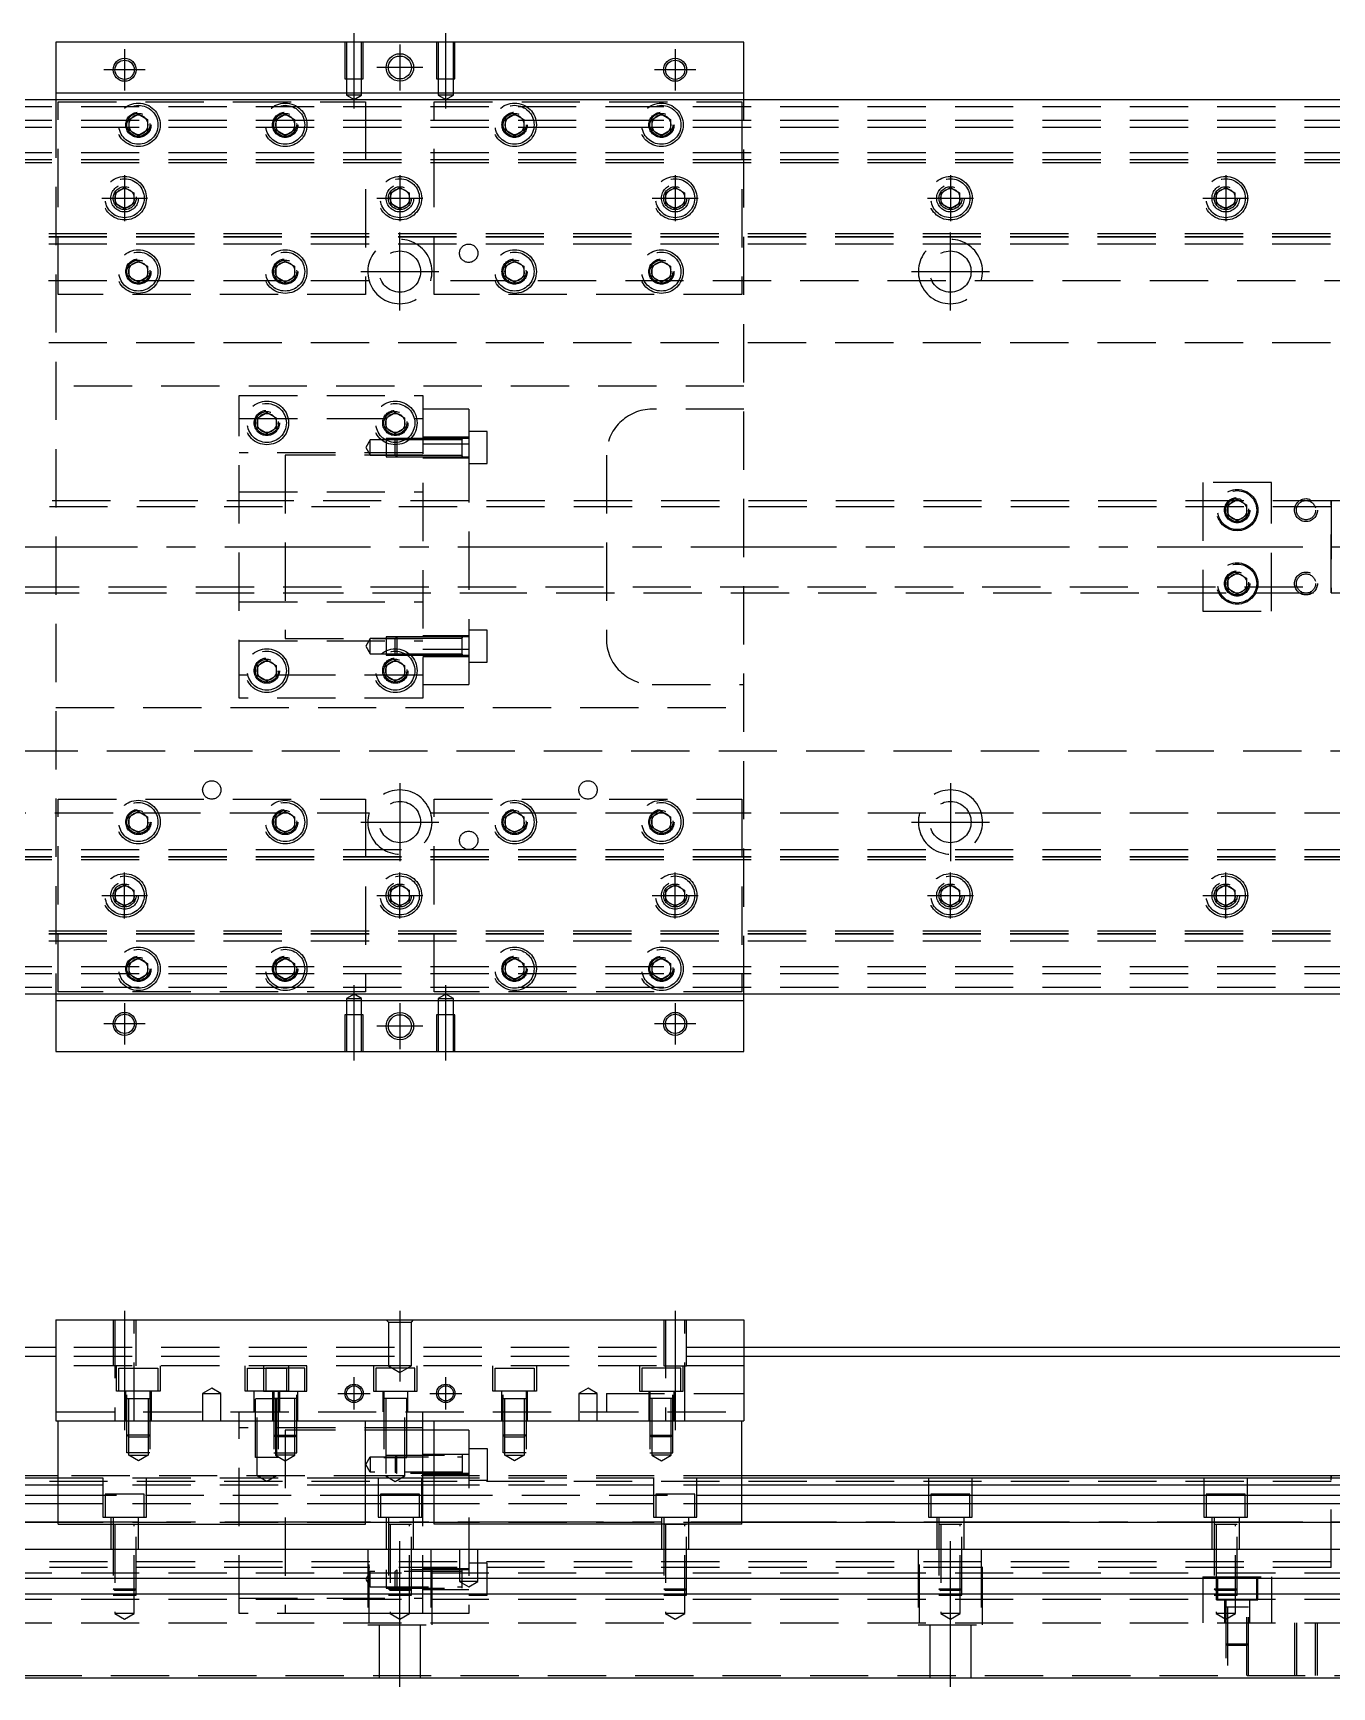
# Model space of a CAD drawing. Extents: x -15 to 762, y -287 to 112.
# Drawn here: x 197 to 480.1, y -248.6 to 112 of the extents above; entities that cross this region are included whole.
import ezdxf

# ---------------------------------------------------------------- set-up
doc = ezdxf.new("R2010")
doc.units = 0
doc.linetypes.add('CENTER', pattern=[50.8, 31.75, -6.35, 6.35, -6.35])
doc.linetypes.add('DASHED', pattern=[19.05, 12.7, -6.35])
doc.layers.get('0').update_dxf_attribs({"linetype": 'CONTINUOUS'})
doc.layers.add('CENTER', color=1, linetype='CENTER')

msp = doc.modelspace()

# ---------------------------------------------------------------- linework, layer by layer
at = {"color": 7, "linetype": 'CONTINUOUS'}
for p, q in [((352, 110), (202, 110)), ((202, 110), (202, 99)), ((352, 99), (352, 110)), ((3, 97.5), (551, 97.5)), ((202, 99), (352, 99)), ((202, 99), (202, 97.5)), ((352, 97.5), (352, 99)), ((551, -97.5), (3, -97.5)), ((202, -97.5), (202, -99)), ((352, -99), (202, -99)), ((202, -99), (202, -110)), ((352, -99), (352, -97.5)), ((352, -110), (352, -99)), ((202, -110), (352, -110)), ((202, -168.55), (202, -190.55)), ((202, -168.55), (352, -168.55)), ((352, -168.55), (352, -190.55)), ((202, -174.55), (3, -174.55)), ((202, -176.55), (11, -176.55)), ((551, -174.55), (352, -174.55)), ((543, -176.55), (352, -176.55)), ((202, -190.55), (352, -190.55)), ((202.5, -213.05), (202.5, -190.55)), ((269.5, -213.05), (269.5, -190.55)), ((282, -203.05), (282, -190.55)), ((284.5, -213.05), (284.5, -190.55)), ((351.5, -213.05), (351.5, -190.55)), ((284.5, -192.55), (282, -192.55)), ((282, -203.05), (282, -192.55)), ((202.5, -203.05), (17, -203.05)), ((202.5, -204.589608), (17, -204.589608)), ((202.5, -202.55), (45, -202.55)), ((284.5, -203.05), (269.5, -203.05)), ((284.5, -204.589608), (269.5, -204.589608)), ((480, -202.55), (351.5, -202.55)), ((537, -203.05), (351.5, -203.05)), ((537, -204.589608), (351.5, -204.589608)), ((480, -202.55), (479.995, -202.55)), ((480, -202.549994), (480, -203.05)), ((480, -202.549994), (480, -203.05)), ((480, -202.550502), (480, -202.55)), ((489, -202.55), (480, -202.55)), ((480.005, -202.55), (480, -202.55)), ((480, -203.047168), (480, -202.550502)), ((17, -206.710392), (202.5, -206.710392)), ((202.5, -208.620532), (17, -208.620532)), ((269.5, -206.710392), (284.5, -206.710392)), ((284.5, -208.620532), (269.5, -208.620532)), ((351.5, -206.710392), (537, -206.710392)), ((537, -208.620532), (351.5, -208.620532)), ((202.5, -212.731934), (17, -212.731934)), ((202.5, -213.05), (269.5, -213.05)), ((284.5, -212.731934), (269.5, -212.731934)), ((351.5, -213.05), (284.5, -213.05)), ((537, -212.731934), (351.5, -212.731934)), ((17, -218.55), (537, -218.55)), ((17, -224.85), (537, -224.85)), ((17, -228.25), (537, -228.25)), ((17, -246.55), (537, -246.55))]:
    msp.add_line(p, q, dxfattribs=at)
at = {"color": 3, "linetype": 'DASHED'}
for p, q in [((265.000006, 110), (265.000006, 102)), ((265.35, 110), (265.35, 102)), ((268.65, 102), (268.65, 110)), ((268.999994, 102), (268.999994, 110)), ((285.000006, 110), (285.000006, 102)), ((285.35, 110), (285.35, 102)), ((288.65, 102), (288.65, 110)), ((288.999994, 102), (288.999994, 110)), ((265.000006, 102), (268.999994, 102)), ((265.35, 102), (265.35, 98.5)), ((268.65, 98.5), (268.65, 102)), ((285.000006, 102), (288.999994, 102)), ((285.35, 102), (285.35, 98.5)), ((288.65, 98.5), (288.65, 102)), ((202, 97.5), (202, -97.5)), ((268.65, 98.5), (265.35, 98.5)), ((265.35, 98.5), (267, 97.547372)), ((267, 97.547372), (268.65, 98.5)), ((288.65, 98.5), (285.35, 98.5)), ((285.35, 98.5), (287, 97.547372)), ((287, 97.547372), (288.65, 98.5)), ((352, -97.5), (352, 97.5)), ((17, 96), (537, 96)), ((202.5, 97), (269.5, 97)), ((202.5, 55), (202.5, 97)), ((218, 93.1547), (220, 94.309402)), ((220, 94.309402), (222, 93.1547)), ((250, 93.1547), (252, 94.309402)), ((252, 94.309402), (254, 93.1547)), ((269.5, 97), (269.5, 55)), ((284.5, 97), (351.5, 97)), ((284.5, 55), (284.5, 97)), ((300, 93.1547), (302, 94.309402)), ((302, 94.309402), (304, 93.1547)), ((332, 93.1547), (334, 94.309402)), ((334, 94.309402), (336, 93.1547)), ((351.5, 97), (351.5, 55)), ((17, 93), (537, 93)), ((17, 91.5), (537, 91.5)), ((218, 90.8453), (218, 93.1547)), ((220, 89.690598), (218, 90.8453)), ((222, 90.8453), (220, 89.690598)), ((222, 93.1547), (222, 90.8453)), ((222.483582, 92.286038), (222.5, 92)), ((250, 90.8453), (250, 93.1547)), ((252, 89.690598), (250, 90.8453)), ((254, 90.8453), (252, 89.690598)), ((254, 93.1547), (254, 90.8453)), ((254.483582, 92.286038), (254.5, 92)), ((299.5, 92), (299.518502, 92.303588)), ((300, 90.8453), (300, 93.1547)), ((302, 89.690598), (300, 90.8453)), ((304, 90.8453), (302, 89.690598)), ((304, 93.1547), (304, 90.8453)), ((331.5, 92), (331.512884, 92.253488)), ((332, 90.8453), (332, 93.1547)), ((334, 89.690598), (332, 90.8453)), ((336, 90.8453), (334, 89.690598)), ((336, 93.1547), (336, 90.8453)), ((17, 86), (537, 86)), ((17, 84.460392), (537, 84.460392)), ((17, 84.403994), (537, 84.403994)), ((17, 83.8), (537, 83.8)), ((215, 77.1547), (217, 78.309402)), ((215, 74.8453), (215, 77.1547)), ((217, 78.309402), (219, 77.1547)), ((219, 77.1547), (219, 74.8453)), ((219.483582, 76.286038), (219.5, 76)), ((274.5, 76), (274.534018, 76.411016)), ((275, 77.1547), (277, 78.309402)), ((275, 74.8453), (275, 77.1547)), ((277, 78.309402), (279, 77.1547)), ((279, 77.1547), (279, 74.8453)), ((334.5, 76), (334.534018, 76.411016)), ((335, 77.1547), (337, 78.309402)), ((335, 74.8453), (335, 77.1547)), ((337, 78.309402), (339, 77.1547)), ((339, 77.1547), (339, 74.8453)), ((394.5, 76), (394.534018, 76.411016)), ((395, 77.1547), (397, 78.309402)), ((395, 74.8453), (395, 77.1547)), ((397, 78.309402), (399, 77.1547)), ((399, 77.1547), (399, 74.8453)), ((454.5, 76), (454.534018, 76.411016)), ((455, 77.1547), (457, 78.309402)), ((455, 74.8453), (455, 77.1547)), ((457, 78.309402), (459, 77.1547)), ((459, 77.1547), (459, 74.8453)), ((217, 73.690598), (215, 74.8453)), ((219, 74.8453), (217, 73.690598)), ((277, 73.690598), (275, 74.8453)), ((279, 74.8453), (277, 73.690598)), ((337, 73.690598), (335, 74.8453)), ((339, 74.8453), (337, 73.690598)), ((397, 73.690598), (395, 74.8453)), ((399, 74.8453), (397, 73.690598)), ((457, 73.690598), (455, 74.8453)), ((459, 74.8453), (457, 73.690598)), ((537, 68.2), (17, 68.2)), ((537, 67.596006), (17, 67.596006)), ((537, 67.539608), (17, 67.539608)), ((537, 66), (17, 66)), ((218, 61.1547), (220, 62.309402)), ((220, 62.309402), (222, 61.1547)), ((250, 61.1547), (252, 62.309402)), ((252, 62.309402), (254, 61.1547)), ((300, 61.1547), (302, 62.309402)), ((302, 62.309402), (304, 61.1547)), ((332, 61.1547), (334, 62.309402)), ((334, 62.309402), (336, 61.1547)), ((270.291796, 58), (163.708204, 58)), ((218, 58.8453), (218, 61.1547)), ((220, 57.690598), (218, 58.8453)), ((222, 58.8453), (220, 57.690598)), ((222, 61.1547), (222, 58.8453)), ((222.483582, 60.286038), (222.5, 60)), ((250, 58.8453), (250, 61.1547)), ((252, 57.690598), (250, 58.8453)), ((254, 58.8453), (252, 57.690598)), ((254, 61.1547), (254, 58.8453)), ((254.483582, 60.286038), (254.5, 60)), ((510.291796, 58), (283.708204, 58)), ((300, 58.8453), (300, 61.1547)), ((302, 57.690598), (300, 58.8453)), ((304, 58.8453), (302, 57.690598)), ((304, 61.1547), (304, 58.8453)), ((304.483582, 60.286038), (304.5, 60)), ((331.5, 60), (331.512884, 60.253488)), ((332, 58.8453), (332, 61.1547)), ((334, 57.690598), (332, 58.8453)), ((336, 58.8453), (334, 57.690598)), ((336, 61.1547), (336, 58.8453)), ((269.5, 55), (202.5, 55)), ((351.5, 55), (284.5, 55)), ((537, 44.5), (22.640312, 44.5)), ((352, 35), (202, 35)), ((242, 33), (282, 33)), ((242, -33), (242, 33)), ((282, 33), (282, -33)), ((246, 28.1547), (248, 29.309402)), ((248, 29.309402), (250, 28.1547)), ((274, 28.1547), (276, 29.309402)), ((276, 29.309402), (278, 28.1547)), ((292, 30), (282, 30)), ((292, 30), (292, 22.36068)), ((352, 30), (332, 30)), ((242, 28), (282, 28)), ((246, 25.8453), (246, 28.1547)), ((248, 24.690598), (246, 25.8453)), ((250, 25.8453), (248, 24.690598)), ((250, 28.1547), (250, 25.8453)), ((250.483582, 27.286038), (250.5, 27)), ((274, 25.8453), (274, 28.1547)), ((276, 24.690598), (274, 25.8453)), ((278, 25.8453), (276, 24.690598)), ((278, 28.1547), (278, 25.8453)), ((278.483582, 27.286038), (278.5, 27)), ((270.5, 23.300636), (269.547372, 21.650636)), ((269.547372, 21.650636), (270.5, 20.000636)), ((270.5, 20.000636), (270.5, 23.300636)), ((274, 23.300636), (270.5, 23.300636)), ((274, 23.65063), (274, 19.65064)), ((276.35, 23.65063), (274, 23.65063)), ((276, 23.300636), (274, 23.300636)), ((276.35, 23.650636), (276, 23.300636)), ((276, 20.000636), (276, 23.300636)), ((282, 23.300636), (276, 23.300636)), ((282, 23.300636), (276, 23.300636)), ((276.35, 23.650636), (276.35, 19.650636)), ((282, 23.650632), (276.35, 23.650636)), ((282, 23.65063), (276.35, 23.65063)), ((292, 23.900636), (282, 23.900636)), ((290.605, 23.650636), (282, 23.650632)), ((290.6, 23.300636), (282, 23.300636)), ((292, 22.36068), (282, 22.36068)), ((292, 23.650636), (290.595, 23.650636)), ((290.6, 19.65063), (290.6, 23.65064)), ((290.6, 23.300636), (290.6, 23.65064)), ((290.6, 23.434174), (290.6, 23.650636)), ((290.6, 23.650636), (290.6, 23.433968)), ((296, 25.150636), (292, 25.150636)), ((292, 22.36068), (292, -22.36068)), ((296, 18.150636), (296, 25.150636)), ((282, 20.5), (242, 20.5)), ((252, 20), (252, -20)), ((282, 20), (252, 20)), ((270.5, 20.000636), (274, 20.000636)), ((274, 20.000636), (276, 20.000636)), ((274, 19.65064), (276.35, 19.65064)), ((276, 20.000636), (282, 20.000636)), ((276, 20.000636), (276.35, 19.650636)), ((276, 20.000636), (282, 20.000636)), ((276.35, 19.65064), (282, 19.65064)), ((276.35, 19.650636), (282, 19.650638)), ((282, 20.000636), (290.6, 20.000636)), ((282, 19.650638), (290.605, 19.650636)), ((282, 19.400636), (292, 19.400636)), ((290.595, 19.650636), (292, 19.650636)), ((290.6, 19.65063), (290.6, 20.000636)), ((290.6, 19.867344), (290.6, 19.650636)), ((290.6, 19.650636), (290.6, 19.867096)), ((292, 18.150636), (296, 18.150636)), ((322, 20), (322, -20)), ((242, 12), (282, 12)), ((452, 14), (452, -14)), ((467, 14), (452, 14)), ((467, -14), (467, 14)), ((252, 10), (42, 10)), ((480, 8.75), (42, 8.75)), ((292, 10), (252, 10)), ((292, 10), (252, 10)), ((292, 9.999994), (252, 9.999994)), ((480.005, 10), (292, 10)), ((457.5, 9.1547), (459.5, 10.309402)), ((457.5, 6.8453), (457.5, 9.1547)), ((459.5, 10.309402), (461.5, 9.1547)), ((461.5, 9.1547), (461.5, 6.8453)), ((461.983582, 8.286038), (462, 8)), ((489, 10), (479.995, 10)), ((480, 10.000006), (480, -10.000006)), ((480, 10.000006), (480, -10.000006)), ((480, -10), (480, 10)), ((480, 10), (480, 8.95261)), ((459.5, 5.690598), (457.5, 6.8453)), ((461.5, 6.8453), (459.5, 5.690598)), ((457.5, -6.8453), (459.5, -5.690598)), ((457.5, -9.1547), (457.5, -6.8453)), ((459.5, -5.690598), (461.5, -6.8453)), ((461.5, -6.8453), (461.5, -9.1547)), ((42, -8.75), (480, -8.75)), ((42, -10), (252, -10)), ((252, -9.999994), (292, -9.999994)), ((252, -10), (292, -10)), ((252, -10), (292, -10)), ((292, -10), (480.005, -10)), ((459.5, -10.309402), (457.5, -9.1547)), ((461.5, -9.1547), (459.5, -10.309402)), ((461.983582, -7.713962), (462, -8)), ((479.995, -10), (489, -10)), ((480, -8.95261), (480, -9.999498)), ((480, -9.999498), (480, -10)), ((242, -12), (282, -12)), ((452, -14), (467, -14)), ((242, -20.5), (282, -20.5)), ((252, -20), (282, -20)), ((270.5, -20.000636), (269.547372, -21.650636)), ((270.5, -23.300636), (270.5, -20.000636)), ((274, -20.000636), (270.5, -20.000636)), ((274, -19.65064), (274, -23.65063)), ((276.35, -19.65064), (274, -19.65064)), ((276, -20.000636), (274, -20.000636)), ((276.35, -19.650636), (276, -20.000636)), ((276, -23.300636), (276, -20.000636)), ((282, -20.000636), (276, -20.000636)), ((282, -20.000636), (276, -20.000636)), ((276.35, -19.650636), (276.35, -23.650636)), ((282, -19.650638), (276.35, -19.650636)), ((282, -19.65064), (276.35, -19.65064)), ((292, -19.400636), (282, -19.400636)), ((290.605, -19.650636), (282, -19.650638)), ((290.6, -20.000636), (282, -20.000636)), ((292, -19.650636), (290.595, -19.650636)), ((290.6, -23.65064), (290.6, -19.65063)), ((290.6, -20.000636), (290.6, -19.65063)), ((290.6, -19.867096), (290.6, -19.650636)), ((290.6, -19.650636), (290.6, -19.867302)), ((296, -18.150636), (292, -18.150636)), ((296, -25.150636), (296, -18.150636)), ((246, -25.8453), (248, -24.690598)), ((248, -24.690598), (250, -25.8453)), ((269.547372, -21.650636), (270.5, -23.300636)), ((270.5, -23.300636), (274, -23.300636)), ((274, -23.300636), (276, -23.300636)), ((274, -23.65063), (276.35, -23.65063)), ((274, -25.8453), (276, -24.690598)), ((276, -23.300636), (282, -23.300636)), ((276, -23.300636), (276.35, -23.650636)), ((276, -23.300636), (282, -23.300636)), ((276, -24.690598), (278, -25.8453)), ((276.35, -23.65063), (282, -23.65063)), ((276.35, -23.650636), (282, -23.650632)), ((292, -22.36068), (282, -22.36068)), ((282, -23.300636), (290.6, -23.300636)), ((282, -23.650632), (290.605, -23.650636)), ((282, -23.900636), (292, -23.900636)), ((290.595, -23.650636), (292, -23.650636)), ((290.6, -23.65064), (290.6, -23.300636)), ((290.6, -23.433926), (290.6, -23.650636)), ((290.6, -23.650636), (290.6, -23.434174)), ((292, -22.36068), (292, -30)), ((292, -25.150636), (296, -25.150636)), ((282, -28), (242, -28)), ((245.5, -27), (245.518502, -26.696412)), ((246, -28.1547), (246, -25.8453)), ((248, -29.309402), (246, -28.1547)), ((250, -28.1547), (248, -29.309402)), ((250, -25.8453), (250, -28.1547)), ((274, -28.1547), (274, -25.8453)), ((276, -29.309402), (274, -28.1547)), ((278, -28.1547), (276, -29.309402)), ((278, -25.8453), (278, -28.1547)), ((278.483582, -26.713962), (278.5, -27)), ((282, -30), (292, -30)), ((332, -30), (352, -30)), ((202, -35), (352, -35)), ((282, -33), (242, -33)), ((22.640312, -44.5), (537, -44.5)), ((202.5, -55), (269.5, -55)), ((202.5, -97), (202.5, -55)), ((269.5, -55), (269.5, -97)), ((284.5, -97), (284.5, -55)), ((284.5, -55), (351.5, -55)), ((351.5, -55), (351.5, -97)), ((163.708204, -58), (270.291796, -58)), ((217.5, -60), (217.512884, -59.746512)), ((218, -58.8453), (220, -57.690598)), ((218, -61.1547), (218, -58.8453)), ((220, -62.309402), (218, -61.1547)), ((220, -57.690598), (222, -58.8453)), ((222, -61.1547), (220, -62.309402)), ((222, -58.8453), (222, -61.1547)), ((250, -58.8453), (252, -57.690598)), ((250, -61.1547), (250, -58.8453)), ((252, -62.309402), (250, -61.1547)), ((252, -57.690598), (254, -58.8453)), ((254, -61.1547), (252, -62.309402)), ((254, -58.8453), (254, -61.1547)), ((254.483582, -59.713962), (254.5, -60)), ((283.708204, -58), (510.291796, -58)), ((300, -58.8453), (302, -57.690598)), ((300, -61.1547), (300, -58.8453)), ((302, -62.309402), (300, -61.1547)), ((302, -57.690598), (304, -58.8453)), ((304, -61.1547), (302, -62.309402)), ((304, -58.8453), (304, -61.1547)), ((304.483582, -59.713962), (304.5, -60)), ((332, -58.8453), (334, -57.690598)), ((332, -61.1547), (332, -58.8453)), ((334, -62.309402), (332, -61.1547)), ((334, -57.690598), (336, -58.8453)), ((336, -61.1547), (334, -62.309402)), ((336, -58.8453), (336, -61.1547)), ((336.483582, -59.713962), (336.5, -60)), ((17, -66), (537, -66)), ((17, -67.539608), (537, -67.539608)), ((17, -67.596006), (537, -67.596006)), ((17, -68.2), (537, -68.2)), ((214.5, -76), (214.534018, -75.588984)), ((215, -74.8453), (217, -73.690598)), ((215, -77.1547), (215, -74.8453)), ((217, -73.690598), (219, -74.8453)), ((219, -74.8453), (219, -77.1547)), ((274.5, -76), (274.534018, -75.588984)), ((275, -74.8453), (277, -73.690598)), ((275, -77.1547), (275, -74.8453)), ((277, -73.690598), (279, -74.8453)), ((279, -74.8453), (279, -77.1547)), ((335, -74.8453), (337, -73.690598)), ((335, -77.1547), (335, -74.8453)), ((337, -73.690598), (339, -74.8453)), ((339, -74.8453), (339, -77.1547)), ((339.483582, -75.713962), (339.5, -76)), ((394.5, -76), (394.534018, -75.588984)), ((395, -74.8453), (397, -73.690598)), ((395, -77.1547), (395, -74.8453)), ((397, -73.690598), (399, -74.8453)), ((399, -74.8453), (399, -77.1547)), ((454.5, -76), (454.534018, -75.588984)), ((455, -74.8453), (457, -73.690598)), ((455, -77.1547), (455, -74.8453)), ((457, -73.690598), (459, -74.8453)), ((459, -74.8453), (459, -77.1547)), ((217, -78.309402), (215, -77.1547)), ((219, -77.1547), (217, -78.309402)), ((277, -78.309402), (275, -77.1547)), ((279, -77.1547), (277, -78.309402)), ((337, -78.309402), (335, -77.1547)), ((339, -77.1547), (337, -78.309402)), ((397, -78.309402), (395, -77.1547)), ((399, -77.1547), (397, -78.309402)), ((457, -78.309402), (455, -77.1547)), ((459, -77.1547), (457, -78.309402)), ((537, -83.8), (17, -83.8)), ((537, -84.403994), (17, -84.403994)), ((537, -84.460392), (17, -84.460392)), ((537, -86), (17, -86)), ((218, -90.8453), (220, -89.690598)), ((220, -89.690598), (222, -90.8453)), ((250, -90.8453), (252, -89.690598)), ((252, -89.690598), (254, -90.8453)), ((300, -90.8453), (302, -89.690598)), ((302, -89.690598), (304, -90.8453)), ((332, -90.8453), (334, -89.690598)), ((334, -89.690598), (336, -90.8453)), ((17, -91.5), (537, -91.5)), ((17, -93), (537, -93)), ((217.5, -92), (217.512884, -91.746512)), ((218, -93.1547), (218, -90.8453)), ((220, -94.309402), (218, -93.1547)), ((222, -93.1547), (220, -94.309402)), ((222, -90.8453), (222, -93.1547)), ((250, -93.1547), (250, -90.8453)), ((252, -94.309402), (250, -93.1547)), ((254, -93.1547), (252, -94.309402)), ((254, -90.8453), (254, -93.1547)), ((254.483582, -91.713962), (254.5, -92)), ((300, -93.1547), (300, -90.8453)), ((302, -94.309402), (300, -93.1547)), ((304, -93.1547), (302, -94.309402)), ((304, -90.8453), (304, -93.1547)), ((304.483582, -91.713962), (304.5, -92)), ((332, -93.1547), (332, -90.8453)), ((334, -94.309402), (332, -93.1547)), ((336, -93.1547), (334, -94.309402)), ((336, -90.8453), (336, -93.1547)), ((336.483582, -91.713962), (336.5, -92)), ((17, -96), (537, -96)), ((269.5, -97), (202.5, -97)), ((351.5, -97), (284.5, -97)), ((267, -97.547372), (265.35, -98.5)), ((265.35, -98.5), (268.65, -98.5)), ((265.35, -98.5), (265.35, -102)), ((268.65, -98.5), (267, -97.547372)), ((268.65, -102), (268.65, -98.5)), ((287, -97.547372), (285.35, -98.5)), ((285.35, -98.5), (288.65, -98.5)), ((285.35, -98.5), (285.35, -102)), ((288.65, -98.5), (287, -97.547372)), ((288.65, -102), (288.65, -98.5)), ((268.999994, -102), (265.000006, -102)), ((265.000006, -102), (265.000006, -110)), ((265.35, -102), (265.35, -110)), ((268.65, -110), (268.65, -102)), ((268.999994, -110), (268.999994, -102)), ((288.999994, -102), (285.000006, -102)), ((285.000006, -102), (285.000006, -110)), ((285.35, -102), (285.35, -110)), ((288.65, -110), (288.65, -102)), ((288.999994, -110), (288.999994, -102)), ((214.500006, -168.55), (214.500006, -178.55)), ((214.9, -168.55), (214.9, -190.55)), ((219.1, -190.55), (219.1, -168.55)), ((219.499994, -178.55), (219.499994, -168.55)), ((274.5, -169.05), (274, -168.55)), ((274.5, -169.05), (274.5, -178.55)), ((274.5, -169.05), (279.5, -169.05)), ((279.5, -169.05), (280, -168.55)), ((279.5, -178.55), (279.5, -169.05)), ((334.500006, -168.55), (334.500006, -178.55)), ((334.9, -168.55), (334.9, -190.55)), ((339.1, -190.55), (339.1, -168.55)), ((339.499994, -178.55), (339.499994, -168.55)), ((352, -174.55), (202, -174.55)), ((352, -176.55), (202, -176.55)), ((352, -178.55), (202, -178.55)), ((215.25, -184.05), (215.25, -178.55)), ((215.75, -179.05), (224.25, -179.05)), ((215.75, -184.05), (215.75, -179.05)), ((224.25, -179.05), (224.25, -184.05)), ((224.75, -178.55), (224.75, -184.05)), ((243.25, -184.05), (243.25, -178.55)), ((243.75, -179.05), (252.25, -179.05)), ((243.75, -184.05), (243.75, -179.05)), ((247.25, -178.55), (247.25, -184.05)), ((256.25, -179.05), (247.75, -179.05)), ((247.75, -179.05), (247.75, -184.05)), ((252.25, -179.05), (252.25, -184.05)), ((252.75, -178.55), (252.75, -184.05)), ((256.25, -184.05), (256.25, -179.05)), ((256.75, -184.05), (256.75, -178.55)), ((271.25, -178.55), (271.25, -184.05)), ((280.25, -179.05), (271.75, -179.05)), ((271.75, -179.05), (271.75, -184.05)), ((279.5, -178.55), (274.5, -178.55)), ((274.5, -178.55), (277, -179.993376)), ((277, -179.993376), (279.5, -178.55)), ((280.25, -184.05), (280.25, -179.05)), ((280.75, -184.05), (280.75, -178.55)), ((297.25, -184.05), (297.25, -178.55)), ((297.75, -179.05), (306.25, -179.05)), ((297.75, -184.05), (297.75, -179.05)), ((306.25, -179.05), (306.25, -184.05)), ((306.75, -178.55), (306.75, -184.05)), ((329.25, -178.55), (329.25, -184.05)), ((338.25, -179.05), (329.75, -179.05)), ((329.75, -179.05), (329.75, -184.05)), ((334.500006, -178.55), (339.499994, -178.55)), ((338.25, -184.05), (338.25, -179.05)), ((338.75, -184.05), (338.75, -178.55)), ((236, -183.3953), (234, -184.55)), ((238, -184.55), (236, -183.3953)), ((318, -183.3953), (316, -184.55)), ((320, -184.55), (318, -183.3953)), ((224.75, -184.05), (215.25, -184.05)), ((217.25, -190.55), (217.25, -184.05)), ((217.500006, -197.55), (217.499992, -184.05)), ((217.499994, -185.65), (222.500006, -185.65)), ((217.9, -198.05), (217.9, -185.65)), ((222.1, -185.65), (222.1, -198.05)), ((222.500008, -184.05), (222.499994, -197.55)), ((222.75, -184.05), (222.75, -190.55)), ((234, -184.55), (236, -184.55)), ((234, -184.55), (234, -190.55)), ((236, -184.55), (238, -184.55)), ((238, -190.55), (238, -184.55)), ((252.75, -184.05), (243.25, -184.05)), ((245.25, -188.55), (245.25, -184.05)), ((245.500006, -198.55), (245.499994, -184.05)), ((245.499995, -185.65), (250.500005, -185.65)), ((245.9, -202.55), (245.9, -185.65)), ((247.25, -184.05), (256.75, -184.05)), ((249.25, -184.05), (249.25, -190.55)), ((249.499992, -184.05), (249.500006, -197.55)), ((254.500006, -185.65), (249.499994, -185.65)), ((249.9, -185.65), (249.9, -198.05)), ((250.1, -185.65), (250.1, -202.55)), ((250.500006, -184.05), (250.499994, -198.55)), ((250.75, -184.05), (250.75, -188.55)), ((254.1, -198.05), (254.1, -185.65)), ((254.499994, -197.55), (254.500008, -184.05)), ((254.75, -190.55), (254.75, -184.05)), ((271.25, -184.05), (280.75, -184.05)), ((273.25, -184.05), (273.25, -188.55)), ((273.499994, -184.05), (273.500006, -198.55)), ((278.500005, -185.65), (273.499995, -185.65)), ((273.9, -185.65), (273.9, -202.55)), ((278.1, -202.55), (278.1, -185.65)), ((278.499994, -198.55), (278.500006, -184.05)), ((278.75, -188.55), (278.75, -184.05)), ((306.75, -184.05), (297.25, -184.05)), ((299.25, -190.55), (299.25, -184.05)), ((299.500006, -197.55), (299.499992, -184.05)), ((299.499994, -185.65), (304.500006, -185.65)), ((299.9, -198.05), (299.9, -185.65)), ((304.1, -185.65), (304.1, -198.05)), ((304.500008, -184.05), (304.499994, -197.55)), ((304.75, -184.05), (304.75, -190.55)), ((316, -184.55), (318, -184.55)), ((316, -184.55), (316, -190.55)), ((318, -184.55), (320, -184.55)), ((320, -190.55), (320, -184.55)), ((322, -184.55), (352, -184.55)), ((322, -184.55), (322, -188.55)), ((329.25, -184.05), (338.75, -184.05)), ((331.25, -184.05), (331.25, -190.55)), ((331.499992, -184.05), (331.500006, -197.55)), ((336.500006, -185.65), (331.499994, -185.65)), ((331.9, -185.65), (331.9, -198.05)), ((336.1, -198.05), (336.1, -185.65)), ((336.499994, -197.55), (336.500008, -184.05)), ((336.75, -190.55), (336.75, -184.05)), ((202, -188.55), (352, -188.55)), ((242, -190.55), (242, -188.55)), ((242, -232.55), (242, -190.55)), ((282, -190.55), (282, -188.55)), ((222.5, -193.65), (217.5, -193.65)), ((217.9, -194.05), (217.5, -193.65)), ((217.9, -194.05), (222.1, -194.05)), ((222.5, -193.65), (222.1, -194.05)), ((282, -192.05), (242, -192.05)), ((249.5, -193.65), (254.5, -193.65)), ((249.5, -193.65), (249.9, -194.05)), ((254.1, -194.05), (249.9, -194.05)), ((252, -192.55), (252, -232.55)), ((282, -192.55), (252, -192.55)), ((254.1, -194.05), (254.5, -193.65)), ((292, -192.55), (284.5, -192.55)), ((292, -192.55), (292, -232.55)), ((304.5, -193.65), (299.5, -193.65)), ((299.9, -194.05), (299.5, -193.65)), ((299.9, -194.05), (304.1, -194.05)), ((304.5, -193.65), (304.1, -194.05)), ((331.5, -193.65), (336.5, -193.65)), ((331.5, -193.65), (331.9, -194.05)), ((336.1, -194.05), (331.9, -194.05)), ((336.1, -194.05), (336.5, -193.65)), ((222.499994, -197.55), (217.500006, -197.55)), ((217.9, -198.05), (222.1, -198.05)), ((220, -199.262436), (217.9, -198.05)), ((222.1, -198.05), (220, -199.262436)), ((249.500006, -197.55), (254.499994, -197.55)), ((254.1, -198.05), (249.9, -198.05)), ((249.9, -198.05), (252, -199.262436)), ((252, -199.262436), (254.1, -198.05)), ((274, -200.25), (274, -198.050006)), ((274, -198.050006), (292, -198.050006)), ((276, -198.4), (276.35, -198.05)), ((276.35, -200.25), (276.35, -198.05)), ((282, -197.8), (292, -197.8)), ((290.6, -198.049994), (290.6, -202.050006)), ((292, -196.55), (296, -196.55)), ((296, -196.55), (296, -196.85)), ((296, -196.85), (296, -200.25)), ((304.499994, -197.55), (299.500006, -197.55)), ((299.9, -198.05), (304.1, -198.05)), ((302, -199.262436), (299.9, -198.05)), ((304.1, -198.05), (302, -199.262436)), ((331.500006, -197.55), (336.499994, -197.55)), ((336.1, -198.05), (331.9, -198.05)), ((331.9, -198.05), (334, -199.262436)), ((334, -199.262436), (336.1, -198.05)), ((250.499994, -198.55), (245.500006, -198.55)), ((269.547372, -200.05), (270.5, -198.4)), ((270.5, -201.7), (269.547372, -200.05)), ((270.5, -198.4), (270.5, -201.7)), ((270.5, -198.4), (290.6, -198.4)), ((290.6, -201.7), (270.5, -201.7)), ((273.500006, -198.55), (278.499994, -198.55)), ((274, -202.049994), (274, -200.25)), ((276, -198.4), (276, -200.25)), ((276, -200.25), (276, -201.7)), ((276.35, -202.05), (276, -201.7)), ((276.35, -202.05), (276.35, -200.25)), ((296, -200.25), (296, -203.55)), ((480, -203.8), (42, -203.8)), ((351.5, -202.55), (202.5, -202.55)), ((269.5, -203.05), (202.5, -203.05)), ((269.5, -204.589608), (202.5, -204.589608)), ((212.25, -203.05), (212.25, -211.55)), ((221.75, -211.55), (221.75, -203.05)), ((245.9, -202.55), (250.1, -202.55)), ((248, -203.762436), (245.9, -202.55)), ((250.1, -202.55), (248, -203.762436)), ((272.25, -203.05), (272.25, -211.55)), ((278.1, -202.55), (273.9, -202.55)), ((273.9, -202.55), (276, -203.762436)), ((292, -202.049994), (274, -202.049994)), ((276, -203.762436), (278.1, -202.55)), ((281.75, -211.55), (281.75, -203.05)), ((292, -202.3), (282, -202.3)), ((282, -232.55), (282, -203.05)), ((282, -232.55), (282, -203.05)), ((351.5, -203.05), (284.5, -203.05)), ((351.5, -204.589608), (284.5, -204.589608)), ((296, -203.55), (292, -203.55)), ((332.25, -203.05), (332.25, -211.55)), ((341.75, -211.55), (341.75, -203.05)), ((392.25, -203.05), (392.25, -211.55)), ((401.75, -211.55), (401.75, -203.05)), ((452.25, -203.05), (452.25, -211.55)), ((461.75, -211.55), (461.75, -203.05)), ((480, -222.55), (480, -203.05)), ((202.5, -206.710392), (269.5, -206.710392)), ((269.5, -208.620532), (202.5, -208.620532)), ((221.25, -206.55), (212.75, -206.55)), ((212.75, -206.55), (212.75, -211.55)), ((221.25, -211.55), (221.25, -206.55)), ((281.25, -206.55), (272.75, -206.55)), ((272.75, -206.55), (272.75, -211.55)), ((281.25, -211.55), (281.25, -206.55)), ((284.5, -206.710392), (351.5, -206.710392)), ((351.5, -208.620532), (284.5, -208.620532)), ((341.25, -206.55), (332.75, -206.55)), ((332.75, -206.55), (332.75, -211.55)), ((341.25, -211.55), (341.25, -206.55)), ((401.25, -206.55), (392.75, -206.55)), ((392.75, -206.55), (392.75, -211.55)), ((401.25, -211.55), (401.25, -206.55)), ((461.25, -206.55), (452.75, -206.55)), ((452.75, -206.55), (452.75, -211.55)), ((461.25, -211.55), (461.25, -206.55)), ((212.25, -211.55), (221.75, -211.55)), ((214, -211.55), (214, -218.55)), ((214.500006, -211.55), (214.500006, -228.55)), ((219.499994, -228.55), (219.499994, -211.55)), ((220, -218.55), (220, -211.55)), ((272.25, -211.55), (281.75, -211.55)), ((274, -211.55), (274, -218.55)), ((274.500006, -211.55), (274.500006, -228.55)), ((279.499994, -228.55), (279.499994, -211.55)), ((280, -218.55), (280, -211.55)), ((332.25, -211.55), (341.75, -211.55)), ((334, -211.55), (334, -218.55)), ((334.500006, -211.55), (334.500006, -228.55)), ((339.499994, -228.55), (339.499994, -211.55)), ((340, -218.55), (340, -211.55)), ((392.25, -211.55), (401.75, -211.55)), ((394, -211.55), (394, -218.55)), ((394.500006, -211.55), (394.500006, -228.55)), ((399.499994, -228.55), (399.499994, -211.55)), ((400, -218.55), (400, -211.55)), ((452.25, -211.55), (461.75, -211.55)), ((454, -211.55), (454, -218.55)), ((454.500006, -211.55), (454.500006, -228.55)), ((459.499994, -228.55), (459.499994, -211.55)), ((460, -218.55), (460, -211.55)), ((269.5, -212.731934), (202.5, -212.731934)), ((219.500006, -213.15), (214.499994, -213.15)), ((214.9, -213.15), (214.9, -232.55)), ((219.1, -232.55), (219.1, -213.15)), ((279.500006, -213.15), (274.499994, -213.15)), ((274.9, -213.15), (274.9, -232.55)), ((279.1, -232.55), (279.1, -213.15)), ((351.5, -212.731934), (284.5, -212.731934)), ((339.500006, -213.15), (334.499994, -213.15)), ((334.9, -213.15), (334.9, -232.55)), ((339.1, -232.55), (339.1, -213.15)), ((399.500006, -213.15), (394.499994, -213.15)), ((394.9, -213.15), (394.9, -232.55)), ((399.1, -232.55), (399.1, -213.15)), ((459.500006, -213.15), (454.499994, -213.15)), ((454.9, -213.15), (454.9, -232.55)), ((459.1, -232.55), (459.1, -213.15)), ((270, -218.55), (270, -235.05)), ((270.291796, -234.55), (270.291796, -218.55)), ((283.708204, -218.55), (283.708204, -234.55)), ((284, -235.05), (284, -218.55)), ((290, -218.55), (290, -225.55)), ((294, -225.55), (294, -218.55)), ((390, -218.55), (390, -235.05)), ((390.291796, -234.55), (390.291796, -218.55)), ((403.708204, -218.55), (403.708204, -234.55)), ((404, -235.05), (404, -218.55)), ((480, -221.3), (42, -221.3)), ((480, -222.55), (42, -222.55)), ((270.5, -223.4), (269.547372, -225.05)), ((270.5, -226.7), (270.5, -223.4)), ((290.6, -223.4), (270.5, -223.4)), ((274, -223.050006), (274, -224.85)), ((292, -223.050006), (274, -223.050006)), ((276.35, -223.05), (276, -223.4)), ((276, -224.85), (276, -223.4)), ((276.35, -223.05), (276.35, -224.85)), ((292, -222.8), (282, -222.8)), ((290.6, -227.050006), (290.6, -223.049994)), ((296, -221.55), (292, -221.55)), ((296, -224.85), (296, -221.55)), ((17, -223.7), (537, -223.7)), ((269.547372, -225.05), (270.5, -226.7)), ((270.5, -226.7), (290.6, -226.7)), ((274, -224.85), (274, -227.049994)), ((274, -227.049994), (292, -227.049994)), ((276, -226.7), (276, -224.85)), ((276, -226.7), (276.35, -227.05)), ((276.35, -224.85), (276.35, -227.05)), ((294, -225.55), (290, -225.55)), ((290, -225.55), (292, -226.7047)), ((292, -226.7047), (294, -225.55)), ((296, -228.25), (296, -224.85)), ((452, -224.55), (452, -234.55)), ((452, -224.55), (467, -224.55)), ((455, -229.55), (455, -224.55)), ((455.25, -229.55), (455.25, -224.55)), ((463.75, -229.55), (463.75, -224.55)), ((464, -229.55), (464, -224.55)), ((467, -224.55), (467, -234.55)), ((17, -229.4), (537, -229.4)), ((214.5, -227.15), (219.5, -227.15)), ((214.5, -227.15), (214.9, -227.55)), ((214.500006, -228.55), (219.499994, -228.55)), ((219.1, -227.55), (214.9, -227.55)), ((219.1, -227.55), (219.5, -227.15)), ((242, -229.17077), (282, -229.17077)), ((274.5, -227.15), (279.5, -227.15)), ((274.5, -227.15), (274.9, -227.55)), ((274.500006, -228.55), (279.499994, -228.55)), ((279.1, -227.55), (274.9, -227.55)), ((279.1, -227.55), (279.5, -227.15)), ((282, -227.3), (292, -227.3)), ((292, -228.55), (296, -228.55)), ((296, -228.55), (296, -228.25)), ((334.5, -227.15), (339.5, -227.15)), ((334.5, -227.15), (334.9, -227.55)), ((334.500006, -228.55), (339.499994, -228.55)), ((339.1, -227.55), (334.9, -227.55)), ((339.1, -227.55), (339.5, -227.15)), ((394.5, -227.15), (399.5, -227.15)), ((394.5, -227.15), (394.9, -227.55)), ((394.500006, -228.55), (399.499994, -228.55)), ((399.1, -227.55), (394.9, -227.55)), ((399.1, -227.55), (399.5, -227.15)), ((454.5, -227.15), (459.5, -227.15)), ((454.5, -227.15), (454.9, -227.55)), ((454.500006, -228.55), (459.499994, -228.55)), ((459.1, -227.55), (454.9, -227.55)), ((455, -229.55), (464, -229.55)), ((456.75, -229.55), (456.75, -234.55)), ((456.999996, -229.55), (457.000006, -246.05)), ((459.1, -227.55), (459.5, -227.15)), ((461.999994, -246.05), (462.000004, -229.55)), ((462.25, -234.55), (462.25, -229.55)), ((219.1, -232.55), (214.9, -232.55)), ((214.9, -232.55), (217, -233.762436)), ((217, -233.762436), (219.1, -232.55)), ((282, -232.55), (242, -232.55)), ((292, -232.55), (252, -232.55)), ((279.1, -232.55), (274.9, -232.55)), ((274.9, -232.55), (277, -233.762436)), ((277, -233.762436), (279.1, -232.55)), ((339.1, -232.55), (334.9, -232.55)), ((334.9, -232.55), (337, -233.762436)), ((337, -233.762436), (339.1, -232.55)), ((399.1, -232.55), (394.9, -232.55)), ((394.9, -232.55), (397, -233.762436)), ((397, -233.762436), (399.1, -232.55)), ((459.1, -232.55), (454.9, -232.55)), ((454.9, -232.55), (457, -233.762436)), ((462.000006, -231.15), (456.999994, -231.15)), ((462.000006, -231.15), (456.999994, -231.15)), ((457, -233.762436), (459.1, -232.55)), ((457.4, -231.15), (457.4, -246.05)), ((461.6, -246.05), (461.6, -231.15)), ((17, -234.55), (537, -234.55)), ((270, -235.05), (284, -235.05)), ((272.5, -235.05), (272.5, -246.55)), ((281.5, -246.55), (281.5, -235.05)), ((390, -235.05), (404, -235.05)), ((392.5, -235.05), (392.5, -246.55)), ((401.5, -246.55), (401.5, -235.05)), ((472.000006, -234.55), (472.000006, -246.05)), ((472.4, -234.55), (472.4, -246.05)), ((476.6, -246.05), (476.6, -234.55)), ((476.999994, -246.05), (476.999994, -234.55)), ((457, -239.15), (462, -239.15)), ((457, -239.15), (457.4, -239.55)), ((461.6, -239.55), (457.4, -239.55)), ((461.6, -239.55), (462, -239.15)), ((23.499992, -246.05), (537, -246.05))]:
    msp.add_line(p, q, dxfattribs=at)
at = {"color": 3, "linetype": 'CONTINUOUS'}
for centre, radius in [((217, 104), 2.5), ((337, 104), 2.5), ((217, -104), 2.5), ((337, -104), 2.5), ((267, -184.55), 2), ((287, -184.55), 2)]:
    msp.add_circle(centre, radius, dxfattribs=at)
at = {"color": 7, "linetype": 'CONTINUOUS'}
for centre, radius in [((217, 104), 2.1), ((277, 104.5), 3), ((277, 104.5), 2.5), ((337, 104), 2.1), ((217, -104), 2.1), ((277, -104.5), 3), ((277, -104.5), 2.5), ((337, -104), 2.1), ((267, -184.55), 1.65), ((287, -184.55), 1.65)]:
    msp.add_circle(centre, radius, dxfattribs=at)
at = {"color": 3, "linetype": 'DASHED'}
for centre, radius in [((220, 92), 4.75), ((220, 92), 4.25), ((220, 92), 2.75), ((220, 92), 2.5), ((252, 92), 4.75), ((252, 92), 4.25), ((252, 92), 2.75), ((252, 92), 2.5), ((302, 92), 4.75), ((302, 92), 4.25), ((302, 92), 2.75), ((302, 92), 2.5), ((334, 92), 4.75), ((334, 92), 4.25), ((334, 92), 2.75), ((334, 92), 2.5), ((217, 76), 4.75), ((217, 76), 4.25), ((277, 76), 4.75), ((277, 76), 4.25), ((337, 76), 4.75), ((337, 76), 4.25), ((397, 76), 4.75), ((397, 76), 4.25), ((457, 76), 4.75), ((457, 76), 4.25), ((217, 76), 3), ((217, 76), 2.5), ((217, 76), 2.1), ((277, 76), 3), ((277, 76), 2.5), ((277, 76), 2.1), ((337, 76), 3), ((337, 76), 2.5), ((337, 76), 2.1), ((397, 76), 3), ((397, 76), 2.5), ((397, 76), 2.1), ((457, 76), 3), ((457, 76), 2.5), ((457, 76), 2.1), ((292, 64), 2), ((220, 60), 4.75), ((220, 60), 4.25), ((220, 60), 2.75), ((220, 60), 2.5), ((220, 60), 2.1), ((252, 60), 4.75), ((252, 60), 4.25), ((252, 60), 2.75), ((252, 60), 2.5), ((252, 60), 2.1), ((277, 60), 4.5), ((302, 60), 4.75), ((302, 60), 4.25), ((302, 60), 2.75), ((302, 60), 2.5), ((302, 60), 2.1), ((334, 60), 4.75), ((334, 60), 4.25), ((334, 60), 2.75), ((334, 60), 2.5), ((334, 60), 2.1), ((397, 60), 4.5), ((248, 27), 4.75), ((248, 27), 4.25), ((248, 27), 2.75), ((248, 27), 2.5), ((248, 27), 2.1), ((276, 27), 4.75), ((276, 27), 4.25), ((276, 27), 2.75), ((276, 27), 2.5), ((276, 27), 2.1), ((459.5, 8), 4.5), ((459.5, 8), 4.25), ((459.5, 8), 2.75), ((459.5, 8), 2.5), ((459.5, 8), 2.1), ((474.5, 8), 2.5), ((474.5, 8), 2.1), ((459.5, -8), 4.5), ((459.5, -8), 4.25), ((459.5, -8), 2.75), ((459.5, -8), 2.5), ((459.5, -8), 2.1), ((474.5, -8), 2.5), ((474.5, -8), 2.1), ((248, -27), 4.75), ((248, -27), 4.25), ((248, -27), 2.75), ((248, -27), 2.5), ((248, -27), 2.1), ((276, -27), 4.75), ((276, -27), 4.25), ((276, -27), 2.75), ((276, -27), 2.5), ((276, -27), 2.1), ((236, -53), 2), ((318, -53), 2), ((220, -60), 4.75), ((220, -60), 4.25), ((220, -60), 2.75), ((220, -60), 2.5), ((252, -60), 4.75), ((252, -60), 4.25), ((252, -60), 2.75), ((252, -60), 2.5), ((277, -60), 4.5), ((302, -60), 4.75), ((302, -60), 4.25), ((302, -60), 2.75), ((302, -60), 2.5), ((334, -60), 4.75), ((334, -60), 4.25), ((334, -60), 2.75), ((334, -60), 2.5), ((397, -60), 4.5), ((220, -60), 2.1), ((252, -60), 2.1), ((302, -60), 2.1), ((334, -60), 2.1), ((292, -64), 2), ((217, -76), 4.75), ((217, -76), 4.25), ((277, -76), 4.75), ((277, -76), 4.25), ((337, -76), 4.75), ((337, -76), 4.25), ((397, -76), 4.75), ((397, -76), 4.25), ((457, -76), 4.75), ((457, -76), 4.25), ((217, -76), 3), ((217, -76), 2.5), ((217, -76), 2.1), ((277, -76), 3), ((277, -76), 2.5), ((277, -76), 2.1), ((337, -76), 3), ((337, -76), 2.5), ((337, -76), 2.1), ((397, -76), 3), ((397, -76), 2.5), ((397, -76), 2.1), ((457, -76), 3), ((457, -76), 2.5), ((457, -76), 2.1), ((220, -92), 4.75), ((220, -92), 4.25), ((220, -92), 2.75), ((220, -92), 2.5), ((252, -92), 4.75), ((252, -92), 4.25), ((252, -92), 2.75), ((252, -92), 2.5), ((302, -92), 4.75), ((302, -92), 4.25), ((302, -92), 2.75), ((302, -92), 2.5), ((334, -92), 4.75), ((334, -92), 4.25), ((334, -92), 2.75), ((334, -92), 2.5)]:
    msp.add_circle(centre, radius, dxfattribs=at)
for centre, radius, start, end in [((220, 92), 2.1, 102.24721, 137.75279), ((220, 92), 2.1, 77.75279, 102.24721), ((220, 92), 2.1, 42.24721, 77.75279), ((252, 92), 2.1, 102.24721, 137.75279), ((252, 92), 2.1, 77.75279, 102.24721), ((252, 92), 2.1, 42.24721, 77.75279), ((302, 92), 2.1, 102.24721, 137.75279), ((302, 92), 2.1, 77.75279, 102.24721), ((302, 92), 2.1, 42.24721, 77.75279), ((334, 92), 2.1, 102.24721, 137.75279), ((334, 92), 2.1, 77.75279, 102.24721), ((334, 92), 2.1, 42.24721, 77.75279), ((220, 92), 2.1, 162.24721, 180), ((220, 92), 2.1, 180, 197.75279), ((220, 92), 2.1, 137.75279, 162.24721), ((220, 92), 2.1, 197.75279, 222.24721), ((220, 92), 2.1, 222.24721, 257.75279), ((220, 92), 2.1, 282.24721, 317.75279), ((220, 92), 2.1, 17.75279, 42.24721), ((220, 92), 2.1, 317.75279, 342.24721), ((220, 92), 2.1, 342.24721, 17.75279), ((252, 92), 2.1, 162.24721, 180), ((252, 92), 2.1, 180, 197.75279), ((252, 92), 2.1, 137.75279, 162.24721), ((252, 92), 2.1, 197.75279, 222.24721), ((252, 92), 2.1, 222.24721, 257.75279), ((252, 92), 2.1, 282.24721, 317.75279), ((252, 92), 2.1, 17.75279, 42.24721), ((252, 92), 2.1, 317.75279, 342.24721), ((252, 92), 2.1, 342.24721, 17.75279), ((302, 92), 2.1, 162.24721, 180), ((302, 92), 2.1, 180, 197.75279), ((302, 92), 2.1, 137.75279, 162.24721), ((302, 92), 2.1, 197.75279, 222.24721), ((302, 92), 2.1, 222.24721, 257.75279), ((302, 92), 2.1, 282.24721, 317.75279), ((302, 92), 2.1, 17.75279, 42.24721), ((302, 92), 2.1, 317.75279, 342.24721), ((302, 92), 2.1, 342.24721, 17.75279), ((334, 92), 2.1, 162.24721, 180), ((334, 92), 2.1, 180, 197.75279), ((334, 92), 2.1, 137.75279, 162.24721), ((334, 92), 2.1, 197.75279, 222.24721), ((334, 92), 2.1, 222.24721, 257.75279), ((334, 92), 2.1, 282.24721, 317.75279), ((334, 92), 2.1, 17.75279, 42.24721), ((334, 92), 2.1, 317.75279, 342.24721), ((334, 92), 2.1, 342.24721, 17.75279), ((220, 92), 2.1, 257.75279, 282.24721), ((252, 92), 2.1, 257.75279, 282.24721), ((302, 92), 2.1, 257.75279, 282.24721), ((334, 92), 2.1, 257.75279, 282.24721), ((277, 60), 7, 343.39845, 196.60155), ((397, 60), 7, 343.39845, 196.60155), ((277, 60), 7, 196.60155, 343.39845), ((397, 60), 7, 196.60155, 343.39845), ((332, 20), 10, 90, 180), ((332, -20), 10, 180, 270), ((277, -60), 7, 16.60155, 163.39845), ((397, -60), 7, 16.60155, 163.39845), ((277, -60), 7, 163.39845, 16.60155), ((397, -60), 7, 163.39845, 16.60155), ((220, -92), 2.1, 102.24721, 137.75279), ((220, -92), 2.1, 77.75279, 102.24721), ((220, -92), 2.1, 42.24721, 77.75279), ((252, -92), 2.1, 102.24721, 137.75279), ((252, -92), 2.1, 77.75279, 102.24721), ((252, -92), 2.1, 42.24721, 77.75279), ((302, -92), 2.1, 102.24721, 137.75279), ((302, -92), 2.1, 77.75279, 102.24721), ((302, -92), 2.1, 42.24721, 77.75279), ((334, -92), 2.1, 102.24721, 137.75279), ((334, -92), 2.1, 77.75279, 102.24721), ((334, -92), 2.1, 42.24721, 77.75279), ((220, -92), 2.1, 162.24721, 180), ((220, -92), 2.1, 180, 197.75279), ((220, -92), 2.1, 137.75279, 162.24721), ((220, -92), 2.1, 197.75279, 222.24721), ((220, -92), 2.1, 222.24721, 257.75279), ((220, -92), 2.1, 282.24721, 317.75279), ((220, -92), 2.1, 17.75279, 42.24721), ((220, -92), 2.1, 317.75279, 342.24721), ((220, -92), 2.1, 342.24721, 17.75279), ((252, -92), 2.1, 162.24721, 180), ((252, -92), 2.1, 180, 197.75279), ((252, -92), 2.1, 137.75279, 162.24721), ((252, -92), 2.1, 197.75279, 222.24721), ((252, -92), 2.1, 222.24721, 257.75279), ((252, -92), 2.1, 282.24721, 317.75279), ((252, -92), 2.1, 17.75279, 42.24721), ((252, -92), 2.1, 317.75279, 342.24721), ((252, -92), 2.1, 342.24721, 17.75279), ((302, -92), 2.1, 162.24721, 180), ((302, -92), 2.1, 180, 197.75279), ((302, -92), 2.1, 137.75279, 162.24721), ((302, -92), 2.1, 197.75279, 222.24721), ((302, -92), 2.1, 222.24721, 257.75279), ((302, -92), 2.1, 282.24721, 317.75279), ((302, -92), 2.1, 17.75279, 42.24721), ((302, -92), 2.1, 317.75279, 342.24721), ((302, -92), 2.1, 342.24721, 17.75279), ((334, -92), 2.1, 162.24721, 180), ((334, -92), 2.1, 180, 197.75279), ((334, -92), 2.1, 137.75279, 162.24721), ((334, -92), 2.1, 197.75279, 222.24721), ((334, -92), 2.1, 222.24721, 257.75279), ((334, -92), 2.1, 282.24721, 317.75279), ((334, -92), 2.1, 17.75279, 42.24721), ((334, -92), 2.1, 317.75279, 342.24721), ((334, -92), 2.1, 342.24721, 17.75279), ((220, -92), 2.1, 257.75279, 282.24721), ((252, -92), 2.1, 257.75279, 282.24721), ((302, -92), 2.1, 257.75279, 282.24721), ((334, -92), 2.1, 257.75279, 282.24721)]:
    msp.add_arc(centre, radius, start, end, dxfattribs=at)
at = {"layer": 'CENTER', "color": 1, "linetype": 'CENTER'}
for p, q in [((267, 95.547372), (267, 112)), ((287, 95.547372), (287, 112)), ((217, 108.5), (217, 99.5)), ((277, 109.5), (277, 99.5)), ((337, 108.5), (337, 99.5)), ((221.5, 104), (212.5, 104)), ((282, 104.5), (272, 104.5)), ((341.5, 104), (332.5, 104)), ((217, 81), (217, 71)), ((277, 81), (277, 71)), ((337, 81), (337, 71)), ((397, 81), (397, 71)), ((457, 81), (457, 71)), ((212, 76), (222, 76)), ((272, 76), (282, 76)), ((332, 76), (342, 76)), ((392, 76), (402, 76)), ((452, 76), (462, 76)), ((277, 51.5), (277, 68.5)), ((397, 51.5), (397, 68.5)), ((268.5, 60), (285.5, 60)), ((388.5, 60), (405.5, 60)), ((-15.168461, 0), (604.454308, 0)), ((277, -51.5), (277, -68.5)), ((397, -51.5), (397, -68.5)), ((268.5, -60), (285.5, -60)), ((388.5, -60), (405.5, -60)), ((217, -81), (217, -71)), ((277, -81), (277, -71)), ((337, -81), (337, -71)), ((397, -81), (397, -71)), ((457, -81), (457, -71)), ((212, -76), (222, -76)), ((272, -76), (282, -76)), ((332, -76), (342, -76)), ((392, -76), (402, -76)), ((452, -76), (462, -76)), ((267, -112), (267, -95.547372)), ((287, -112), (287, -95.547372)), ((217, -99.5), (217, -108.5)), ((277, -99.5), (277, -109.5)), ((337, -99.5), (337, -108.5)), ((221.5, -104), (212.5, -104)), ((282, -104.5), (272, -104.5)), ((341.5, -104), (332.5, -104)), ((217, -166.55), (217, -192.55)), ((277, -166.55), (277, -181.993376)), ((337, -166.55), (337, -192.55)), ((267, -188.05), (267, -181.05)), ((287, -188.05), (287, -181.05)), ((263.5, -184.55), (270.5, -184.55)), ((283.5, -184.55), (290.5, -184.55)), ((-15.168461, -212.55), (604.454308, -212.55)), ((277, -248.55), (277, -216.55)), ((397, -248.55), (397, -216.55))]:
    msp.add_line(p, q, dxfattribs=at)

doc.saveas('drawing.dxf')
